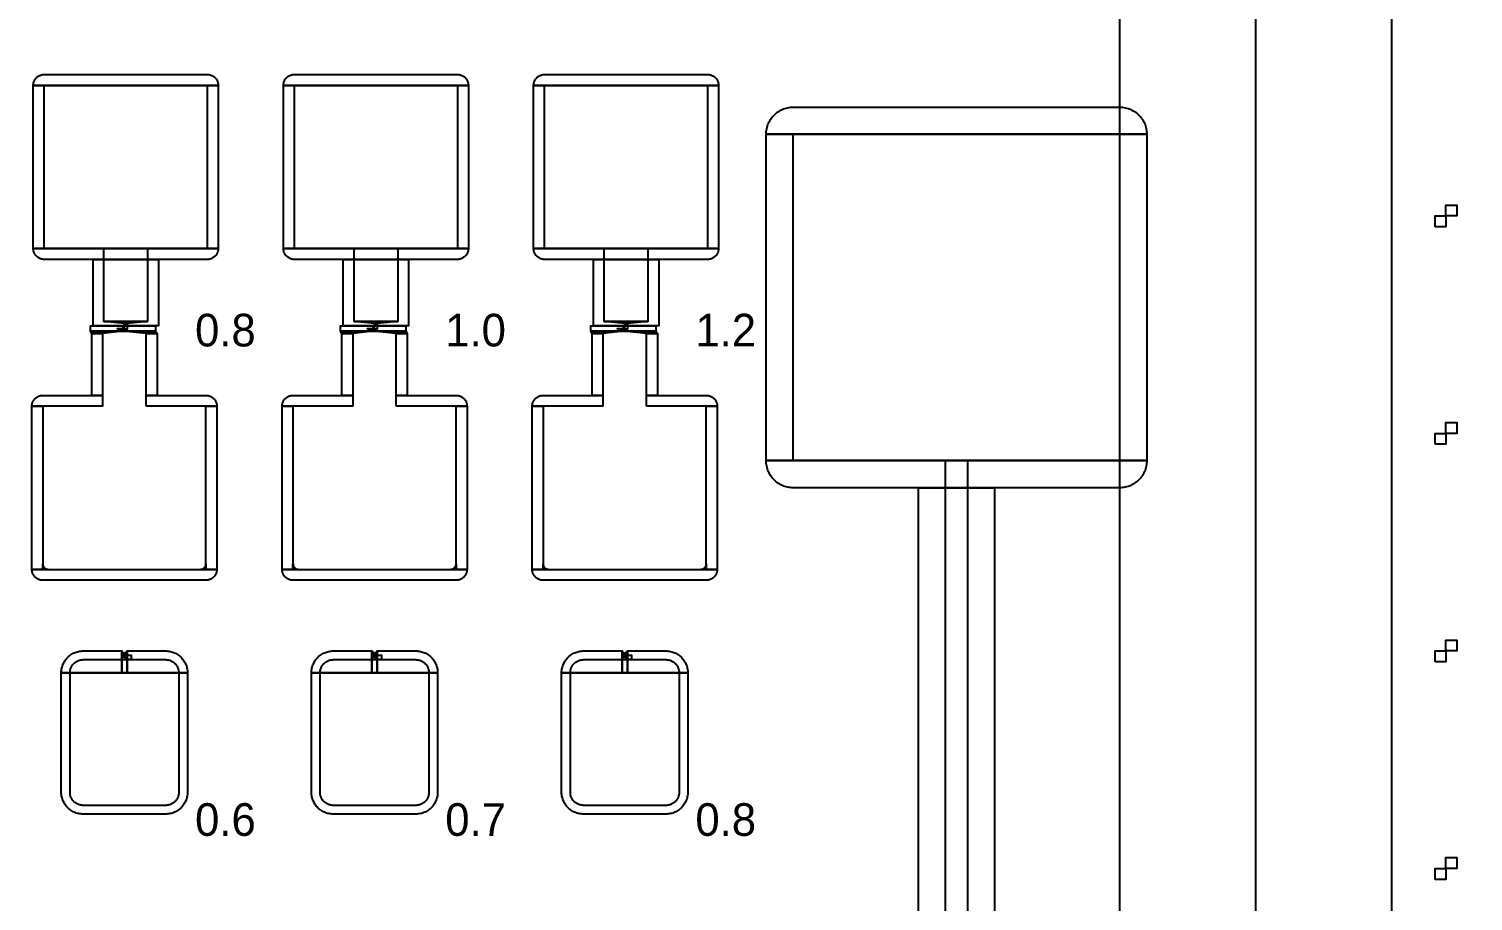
# Model space of a CAD drawing. Extents: x -50000 to 50000, y -50000 to 50000.
# Drawn here: x 18994 to 21650, y -32460 to -30856 of the extents above; entities that cross this region are included whole.
import ezdxf

# ---------------------------------------------------------------- set-up
doc = ezdxf.new("R2010")
doc.units = 0
for name, color, linetype in [('BASEMETAL', 3, 'CONTINUOUS'), ('FRAME', 14, 'CONTINUOUS'), ('MARKERS', 8, 'CONTINUOUS'), ('SECONDLAYER', 7, 'CONTINUOUS'), ('XOR', 5, 'CONTINUOUS'), ('XOR3', 15, 'CONTINUOUS')]:
    doc.layers.add(name, color=color, linetype=linetype)

# ---------------------------------------------------------------- blocks, each defined once
blk = doc.blocks.new('DICINGBORDER')
at = {"layer": 'XOR'}
for points in [[(0, 4800), (0, 4820), (20, 4820), (20, 4800)], [(7180, 4780), (7180, 4800), (7200, 4800), (7200, 4780)], [(0, 4400), (0, 4420), (20, 4420), (20, 4400)], [(7180, 4380), (7180, 4400), (7200, 4400), (7200, 4380)], [(0, 4000), (0, 4020), (20, 4020), (20, 4000)], [(7180, 3980), (7180, 4000), (7200, 4000), (7200, 3980)], [(0, 3600), (0, 3620), (20, 3620), (20, 3600)], [(7180, 3580), (7180, 3600), (7200, 3600), (7200, 3580)]]:
    blk.add_lwpolyline(points, close=True, dxfattribs=at)
blk = doc.blocks.new('CHIP_JARRAY')
at = {"layer": 'BASEMETAL'}
for points in [[(4502.5, 4940), (4502.527, 4941.047), (4502.61, 4942.091), (4502.746, 4943.129), (4502.937, 4944.158), (4503.181, 4945.176), (4503.479, 4946.18), (4503.828, 4947.167), (4504.229, 4948.135), (4504.68, 4949.08), (4505.179, 4950), (4505.727, 4950.893), (4506.32, 4951.756), (4506.957, 4952.586), (4507.637, 4953.383), (4508.358, 4954.142), (4509.117, 4954.863), (4509.914, 4955.543), (4510.744, 4956.18), (4511.607, 4956.773), (4512.5, 4957.321), (4513.42, 4957.82), (4514.365, 4958.271), (4515.333, 4958.672), (4516.32, 4959.021), (4517.324, 4959.319), (4518.342, 4959.563), (4519.371, 4959.754), (4520.409, 4959.89), (4521.453, 4959.973), (4522.5, 4960), (4822.5, 4960), (4823.547, 4959.973), (4824.591, 4959.89), (4825.629, 4959.754), (4826.658, 4959.563), (4827.676, 4959.319), (4828.68, 4959.021), (4829.667, 4958.672), (4830.635, 4958.271), (4831.58, 4957.82), (4832.5, 4957.321), (4833.393, 4956.773), (4834.256, 4956.18), (4835.086, 4955.543), (4835.883, 4954.863), (4836.642, 4954.142), (4837.363, 4953.383), (4838.043, 4952.586), (4838.68, 4951.756), (4839.273, 4950.893), (4839.821, 4950), (4840.32, 4949.08), (4840.771, 4948.135), (4841.172, 4947.167), (4841.521, 4946.18), (4841.819, 4945.176), (4842.063, 4944.158), (4842.254, 4943.129), (4842.39, 4942.091), (4842.473, 4941.047), (4842.5, 4940)], [(4502.5, 4640), (4502.5, 4940), (4842.5, 4940), (4842.5, 4640)], [(4962.5, 4940), (4962.527, 4941.047), (4962.61, 4942.091), (4962.746, 4943.129), (4962.937, 4944.158), (4963.181, 4945.176), (4963.479, 4946.18), (4963.828, 4947.167), (4964.229, 4948.135), (4964.68, 4949.08), (4965.179, 4950), (4965.727, 4950.893), (4966.32, 4951.756), (4966.957, 4952.586), (4967.637, 4953.383), (4968.358, 4954.142), (4969.117, 4954.863), (4969.914, 4955.543), (4970.744, 4956.18), (4971.607, 4956.773), (4972.5, 4957.321), (4973.42, 4957.82), (4974.365, 4958.271), (4975.333, 4958.672), (4976.32, 4959.021), (4977.324, 4959.319), (4978.342, 4959.563), (4979.371, 4959.754), (4980.409, 4959.89), (4981.453, 4959.973), (4982.5, 4960), (5282.5, 4960), (5283.547, 4959.973), (5284.591, 4959.89), (5285.629, 4959.754), (5286.658, 4959.563), (5287.676, 4959.319), (5288.68, 4959.021), (5289.667, 4958.672), (5290.635, 4958.271), (5291.58, 4957.82), (5292.5, 4957.321), (5293.393, 4956.773), (5294.256, 4956.18), (5295.086, 4955.543), (5295.883, 4954.863), (5296.642, 4954.142), (5297.363, 4953.383), (5298.043, 4952.586), (5298.68, 4951.756), (5299.273, 4950.893), (5299.821, 4950), (5300.32, 4949.08), (5300.771, 4948.135), (5301.172, 4947.167), (5301.521, 4946.18), (5301.819, 4945.176), (5302.063, 4944.158), (5302.254, 4943.129), (5302.39, 4942.091), (5302.473, 4941.047), (5302.5, 4940)], [(4962.5, 4640), (4962.5, 4940), (5302.5, 4940), (5302.5, 4640)], [(5422.5, 4940), (5422.527, 4941.047), (5422.61, 4942.091), (5422.746, 4943.129), (5422.937, 4944.158), (5423.181, 4945.176), (5423.479, 4946.18), (5423.828, 4947.167), (5424.229, 4948.135), (5424.68, 4949.08), (5425.179, 4950), (5425.727, 4950.893), (5426.32, 4951.756), (5426.957, 4952.586), (5427.637, 4953.383), (5428.358, 4954.142), (5429.117, 4954.863), (5429.914, 4955.543), (5430.744, 4956.18), (5431.607, 4956.773), (5432.5, 4957.321), (5433.42, 4957.82), (5434.365, 4958.271), (5435.333, 4958.672), (5436.32, 4959.021), (5437.324, 4959.319), (5438.342, 4959.563), (5439.371, 4959.754), (5440.409, 4959.89), (5441.453, 4959.973), (5442.5, 4960), (5742.5, 4960), (5743.547, 4959.973), (5744.591, 4959.89), (5745.629, 4959.754), (5746.658, 4959.563), (5747.676, 4959.319), (5748.68, 4959.021), (5749.667, 4958.672), (5750.635, 4958.271), (5751.58, 4957.82), (5752.5, 4957.321), (5753.393, 4956.773), (5754.256, 4956.18), (5755.086, 4955.543), (5755.883, 4954.863), (5756.642, 4954.142), (5757.363, 4953.383), (5758.043, 4952.586), (5758.68, 4951.756), (5759.273, 4950.893), (5759.821, 4950), (5760.32, 4949.08), (5760.771, 4948.135), (5761.172, 4947.167), (5761.521, 4946.18), (5761.819, 4945.176), (5762.063, 4944.158), (5762.254, 4943.129), (5762.39, 4942.091), (5762.473, 4941.047), (5762.5, 4940)], [(5422.5, 4640), (5422.5, 4940), (5762.5, 4940), (5762.5, 4640)], [(5850, 4850), (5850.069, 4852.617), (5850.274, 4855.226), (5850.616, 4857.822), (5851.093, 4860.396), (5851.704, 4862.941), (5852.447, 4865.451), (5853.321, 4867.918), (5854.323, 4870.337), (5855.45, 4872.7), (5856.699, 4875), (5858.066, 4877.232), (5859.549, 4879.389), (5861.143, 4881.466), (5862.843, 4883.457), (5864.645, 4885.355), (5866.543, 4887.157), (5868.534, 4888.857), (5870.611, 4890.451), (5872.768, 4891.934), (5875, 4893.301), (5877.3, 4894.55), (5879.663, 4895.677), (5882.082, 4896.679), (5884.549, 4897.553), (5887.059, 4898.296), (5889.604, 4898.907), (5892.178, 4899.384), (5894.774, 4899.726), (5897.383, 4899.931), (5900, 4900), (6500, 4900), (6502.617, 4899.931), (6505.226, 4899.726), (6507.822, 4899.384), (6510.396, 4898.907), (6512.941, 4898.296), (6515.451, 4897.553), (6517.918, 4896.679), (6520.337, 4895.677), (6522.7, 4894.55), (6525, 4893.301), (6527.232, 4891.934), (6529.389, 4890.451), (6531.466, 4888.857), (6533.457, 4887.157), (6535.355, 4885.355), (6537.157, 4883.457), (6538.857, 4881.466), (6540.451, 4879.389), (6541.934, 4877.232), (6543.301, 4875), (6544.55, 4872.7), (6545.677, 4870.337), (6546.679, 4867.918), (6547.553, 4865.451), (6548.296, 4862.941), (6548.907, 4860.396), (6549.384, 4857.822), (6549.726, 4855.226), (6549.931, 4852.617), (6550, 4850)], [(5850, 4250), (5850, 4850), (6550, 4850), (6550, 4250)], [(4522.5, 4620), (4521.453, 4620.027), (4520.409, 4620.11), (4519.371, 4620.246), (4518.342, 4620.437), (4517.324, 4620.681), (4516.32, 4620.979), (4515.333, 4621.328), (4514.365, 4621.729), (4513.42, 4622.18), (4512.5, 4622.679), (4511.607, 4623.227), (4510.744, 4623.82), (4509.914, 4624.457), (4509.117, 4625.137), (4508.358, 4625.858), (4507.637, 4626.617), (4506.957, 4627.414), (4506.32, 4628.244), (4505.727, 4629.107), (4505.179, 4630), (4504.68, 4630.92), (4504.229, 4631.865), (4503.828, 4632.833), (4503.479, 4633.82), (4503.181, 4634.824), (4502.937, 4635.842), (4502.746, 4636.871), (4502.61, 4637.909), (4502.527, 4638.953), (4502.5, 4640), (4842.5, 4640), (4842.473, 4638.953), (4842.39, 4637.909), (4842.254, 4636.871), (4842.063, 4635.842), (4841.819, 4634.824), (4841.521, 4633.82), (4841.172, 4632.833), (4840.771, 4631.865), (4840.32, 4630.92), (4839.821, 4630), (4839.273, 4629.107), (4838.68, 4628.244), (4838.043, 4627.414), (4837.363, 4626.617), (4836.642, 4625.858), (4835.883, 4625.137), (4835.086, 4624.457), (4834.256, 4623.82), (4833.393, 4623.227), (4832.5, 4622.679), (4831.58, 4622.18), (4830.635, 4621.729), (4829.667, 4621.328), (4828.68, 4620.979), (4827.676, 4620.681), (4826.658, 4620.437), (4825.629, 4620.246), (4824.591, 4620.11), (4823.547, 4620.027), (4822.5, 4620)], [(4982.5, 4620), (4981.453, 4620.027), (4980.409, 4620.11), (4979.371, 4620.246), (4978.342, 4620.437), (4977.324, 4620.681), (4976.32, 4620.979), (4975.333, 4621.328), (4974.365, 4621.729), (4973.42, 4622.18), (4972.5, 4622.679), (4971.607, 4623.227), (4970.744, 4623.82), (4969.914, 4624.457), (4969.117, 4625.137), (4968.358, 4625.858), (4967.637, 4626.617), (4966.957, 4627.414), (4966.32, 4628.244), (4965.727, 4629.107), (4965.179, 4630), (4964.68, 4630.92), (4964.229, 4631.865), (4963.828, 4632.833), (4963.479, 4633.82), (4963.181, 4634.824), (4962.937, 4635.842), (4962.746, 4636.871), (4962.61, 4637.909), (4962.527, 4638.953), (4962.5, 4640), (5302.5, 4640), (5302.473, 4638.953), (5302.39, 4637.909), (5302.254, 4636.871), (5302.063, 4635.842), (5301.819, 4634.824), (5301.521, 4633.82), (5301.172, 4632.833), (5300.771, 4631.865), (5300.32, 4630.92), (5299.821, 4630), (5299.273, 4629.107), (5298.68, 4628.244), (5298.043, 4627.414), (5297.363, 4626.617), (5296.642, 4625.858), (5295.883, 4625.137), (5295.086, 4624.457), (5294.256, 4623.82), (5293.393, 4623.227), (5292.5, 4622.679), (5291.58, 4622.18), (5290.635, 4621.729), (5289.667, 4621.328), (5288.68, 4620.979), (5287.676, 4620.681), (5286.658, 4620.437), (5285.629, 4620.246), (5284.591, 4620.11), (5283.547, 4620.027), (5282.5, 4620)], [(5442.5, 4620), (5441.453, 4620.027), (5440.409, 4620.11), (5439.371, 4620.246), (5438.342, 4620.437), (5437.324, 4620.681), (5436.32, 4620.979), (5435.333, 4621.328), (5434.365, 4621.729), (5433.42, 4622.18), (5432.5, 4622.679), (5431.607, 4623.227), (5430.744, 4623.82), (5429.914, 4624.457), (5429.117, 4625.137), (5428.358, 4625.858), (5427.637, 4626.617), (5426.957, 4627.414), (5426.32, 4628.244), (5425.727, 4629.107), (5425.179, 4630), (5424.68, 4630.92), (5424.229, 4631.865), (5423.828, 4632.833), (5423.479, 4633.82), (5423.181, 4634.824), (5422.937, 4635.842), (5422.746, 4636.871), (5422.61, 4637.909), (5422.527, 4638.953), (5422.5, 4640), (5762.5, 4640), (5762.473, 4638.953), (5762.39, 4637.909), (5762.254, 4636.871), (5762.063, 4635.842), (5761.819, 4634.824), (5761.521, 4633.82), (5761.172, 4632.833), (5760.771, 4631.865), (5760.32, 4630.92), (5759.821, 4630), (5759.273, 4629.107), (5758.68, 4628.244), (5758.043, 4627.414), (5757.363, 4626.617), (5756.642, 4625.858), (5755.883, 4625.137), (5755.086, 4624.457), (5754.256, 4623.82), (5753.393, 4623.227), (5752.5, 4622.679), (5751.58, 4622.18), (5750.635, 4621.729), (5749.667, 4621.328), (5748.68, 4620.979), (5747.676, 4620.681), (5746.658, 4620.437), (5745.629, 4620.246), (5744.591, 4620.11), (5743.547, 4620.027), (5742.5, 4620)], [(4612.5, 4498), (4612.5, 4620), (4732.5, 4620), (4732.5, 4498)], [(5072.5, 4498), (5072.5, 4620), (5192.5, 4620), (5192.5, 4498)], [(5532.5, 4498), (5532.5, 4620), (5652.5, 4620), (5652.5, 4498)], [(4607.5, 4488), (4607.5, 4498), (4667.1, 4498), (4667.1, 4488)], [(4610, 4484), (4607.5, 4488), (4667.1, 4488), (4630, 4484)], [(4667.9, 4488), (4667.9, 4498), (4727.5, 4498), (4727.5, 4488)], [(4710, 4484), (4667.9, 4488), (4727.5, 4488), (4730, 4484)], [(5067.5, 4488), (5067.5, 4498), (5127, 4498), (5127, 4488)], [(5070, 4484), (5067.5, 4488), (5127, 4488), (5090, 4484)], [(5128, 4488), (5128, 4498), (5187.5, 4498), (5187.5, 4488)], [(5170, 4484), (5128, 4488), (5187.5, 4488), (5190, 4484)], [(5527.5, 4488), (5527.5, 4498), (5586.9, 4498), (5586.9, 4488)], [(5530, 4484), (5527.5, 4488), (5586.9, 4488), (5550, 4484)], [(5588.1, 4488), (5588.1, 4498), (5647.5, 4498), (5647.5, 4488)], [(5630, 4484), (5588.1, 4488), (5647.5, 4488), (5650, 4484)], [(4610, 4370), (4610, 4484), (4630, 4484), (4630, 4370)], [(4710, 4370), (4710, 4484), (4730, 4484), (4730, 4370)], [(5070, 4370), (5070, 4484), (5090, 4484), (5090, 4370)], [(5170, 4370), (5170, 4484), (5190, 4484), (5190, 4370)], [(5530, 4370), (5530, 4484), (5550, 4484), (5550, 4370)], [(5630, 4370), (5630, 4484), (5650, 4484), (5650, 4370)], [(4500, 4350), (4500.027, 4351.047), (4500.11, 4352.091), (4500.246, 4353.129), (4500.437, 4354.158), (4500.681, 4355.176), (4500.979, 4356.18), (4501.328, 4357.167), (4501.729, 4358.135), (4502.18, 4359.08), (4502.679, 4360), (4503.227, 4360.893), (4503.82, 4361.756), (4504.457, 4362.586), (4505.137, 4363.383), (4505.858, 4364.142), (4506.617, 4364.863), (4507.414, 4365.543), (4508.244, 4366.18), (4509.107, 4366.773), (4510, 4367.321), (4510.92, 4367.82), (4511.865, 4368.271), (4512.833, 4368.672), (4513.82, 4369.021), (4514.824, 4369.319), (4515.842, 4369.563), (4516.871, 4369.754), (4517.909, 4369.89), (4518.953, 4369.973), (4520, 4370), (4630, 4370), (4630, 4350)], [(4710, 4350), (4710, 4370), (4820, 4370), (4821.047, 4369.973), (4822.091, 4369.89), (4823.129, 4369.754), (4824.158, 4369.563), (4825.176, 4369.319), (4826.18, 4369.021), (4827.167, 4368.672), (4828.135, 4368.271), (4829.08, 4367.82), (4830, 4367.321), (4830.893, 4366.773), (4831.756, 4366.18), (4832.586, 4365.543), (4833.383, 4364.863), (4834.142, 4364.142), (4834.863, 4363.383), (4835.543, 4362.586), (4836.18, 4361.756), (4836.773, 4360.893), (4837.321, 4360), (4837.82, 4359.08), (4838.271, 4358.135), (4838.672, 4357.167), (4839.021, 4356.18), (4839.319, 4355.176), (4839.563, 4354.158), (4839.754, 4353.129), (4839.89, 4352.091), (4839.973, 4351.047), (4840, 4350)], [(4960, 4350), (4960.027, 4351.047), (4960.11, 4352.091), (4960.246, 4353.129), (4960.437, 4354.158), (4960.681, 4355.176), (4960.979, 4356.18), (4961.328, 4357.167), (4961.729, 4358.135), (4962.18, 4359.08), (4962.679, 4360), (4963.227, 4360.893), (4963.82, 4361.756), (4964.457, 4362.586), (4965.137, 4363.383), (4965.858, 4364.142), (4966.617, 4364.863), (4967.414, 4365.543), (4968.244, 4366.18), (4969.107, 4366.773), (4970, 4367.321), (4970.92, 4367.82), (4971.865, 4368.271), (4972.833, 4368.672), (4973.82, 4369.021), (4974.824, 4369.319), (4975.842, 4369.563), (4976.871, 4369.754), (4977.909, 4369.89), (4978.953, 4369.973), (4980, 4370), (5090, 4370), (5090, 4350)], [(5170, 4350), (5170, 4370), (5280, 4370), (5281.047, 4369.973), (5282.091, 4369.89), (5283.129, 4369.754), (5284.158, 4369.563), (5285.176, 4369.319), (5286.18, 4369.021), (5287.167, 4368.672), (5288.135, 4368.271), (5289.08, 4367.82), (5290, 4367.321), (5290.893, 4366.773), (5291.756, 4366.18), (5292.586, 4365.543), (5293.383, 4364.863), (5294.142, 4364.142), (5294.863, 4363.383), (5295.543, 4362.586), (5296.18, 4361.756), (5296.773, 4360.893), (5297.321, 4360), (5297.82, 4359.08), (5298.271, 4358.135), (5298.672, 4357.167), (5299.021, 4356.18), (5299.319, 4355.176), (5299.563, 4354.158), (5299.754, 4353.129), (5299.89, 4352.091), (5299.973, 4351.047), (5300, 4350)], [(5420, 4350), (5420.027, 4351.047), (5420.11, 4352.091), (5420.246, 4353.129), (5420.437, 4354.158), (5420.681, 4355.176), (5420.979, 4356.18), (5421.328, 4357.167), (5421.729, 4358.135), (5422.18, 4359.08), (5422.679, 4360), (5423.227, 4360.893), (5423.82, 4361.756), (5424.457, 4362.586), (5425.137, 4363.383), (5425.858, 4364.142), (5426.617, 4364.863), (5427.414, 4365.543), (5428.244, 4366.18), (5429.107, 4366.773), (5430, 4367.321), (5430.92, 4367.82), (5431.865, 4368.271), (5432.833, 4368.672), (5433.82, 4369.021), (5434.824, 4369.319), (5435.842, 4369.563), (5436.871, 4369.754), (5437.909, 4369.89), (5438.953, 4369.973), (5440, 4370), (5550, 4370), (5550, 4350)], [(5630, 4350), (5630, 4370), (5740, 4370), (5741.047, 4369.973), (5742.091, 4369.89), (5743.129, 4369.754), (5744.158, 4369.563), (5745.176, 4369.319), (5746.18, 4369.021), (5747.167, 4368.672), (5748.135, 4368.271), (5749.08, 4367.82), (5750, 4367.321), (5750.893, 4366.773), (5751.756, 4366.18), (5752.586, 4365.543), (5753.383, 4364.863), (5754.142, 4364.142), (5754.863, 4363.383), (5755.543, 4362.586), (5756.18, 4361.756), (5756.773, 4360.893), (5757.321, 4360), (5757.82, 4359.08), (5758.271, 4358.135), (5758.672, 4357.167), (5759.021, 4356.18), (5759.319, 4355.176), (5759.563, 4354.158), (5759.754, 4353.129), (5759.89, 4352.091), (5759.973, 4351.047), (5760, 4350)], [(4500, 4050), (4500, 4350), (4520, 4350), (4520, 4050)], [(4820, 4050), (4820, 4350), (4840, 4350), (4840, 4050)], [(4960, 4050), (4960, 4350), (4980, 4350), (4980, 4050)], [(5280, 4050), (5280, 4350), (5300, 4350), (5300, 4050)], [(5420, 4050), (5420, 4350), (5440, 4350), (5440, 4050)], [(5740, 4050), (5740, 4350), (5760, 4350), (5760, 4050)], [(5900, 4200), (5897.383, 4200.069), (5894.774, 4200.274), (5892.178, 4200.616), (5889.604, 4201.093), (5887.059, 4201.704), (5884.549, 4202.447), (5882.082, 4203.321), (5879.663, 4204.323), (5877.3, 4205.45), (5875, 4206.699), (5872.768, 4208.066), (5870.611, 4209.549), (5868.534, 4211.143), (5866.543, 4212.843), (5864.645, 4214.645), (5862.843, 4216.543), (5861.143, 4218.534), (5859.549, 4220.611), (5858.066, 4222.768), (5856.699, 4225), (5855.45, 4227.3), (5854.323, 4229.663), (5853.321, 4232.082), (5852.447, 4234.549), (5851.704, 4237.059), (5851.093, 4239.604), (5850.616, 4242.178), (5850.274, 4244.774), (5850.069, 4247.383), (5850, 4250), (6550, 4250), (6549.931, 4247.383), (6549.726, 4244.774), (6549.384, 4242.178), (6548.907, 4239.604), (6548.296, 4237.059), (6547.553, 4234.549), (6546.679, 4232.082), (6545.677, 4229.663), (6544.55, 4227.3), (6543.301, 4225), (6541.934, 4222.768), (6540.451, 4220.611), (6538.857, 4218.534), (6537.157, 4216.543), (6535.355, 4214.645), (6533.457, 4212.843), (6531.466, 4211.143), (6529.389, 4209.549), (6527.232, 4208.066), (6525, 4206.699), (6522.7, 4205.45), (6520.337, 4204.323), (6517.918, 4203.321), (6515.451, 4202.447), (6512.941, 4201.704), (6510.396, 4201.093), (6507.822, 4200.616), (6505.226, 4200.274), (6502.617, 4200.069), (6500, 4200)], [(6130, 2800), (6130, 4200), (6270, 4200), (6270, 2800)], [(4520, 4030), (4518.953, 4030.027), (4517.909, 4030.11), (4516.871, 4030.246), (4515.842, 4030.437), (4514.824, 4030.681), (4513.82, 4030.979), (4512.833, 4031.328), (4511.865, 4031.729), (4510.92, 4032.18), (4510, 4032.679), (4509.107, 4033.227), (4508.244, 4033.82), (4507.414, 4034.457), (4506.617, 4035.137), (4505.858, 4035.858), (4505.137, 4036.617), (4504.457, 4037.414), (4503.82, 4038.244), (4503.227, 4039.107), (4502.679, 4040), (4502.18, 4040.92), (4501.729, 4041.865), (4501.328, 4042.833), (4500.979, 4043.82), (4500.681, 4044.824), (4500.437, 4045.842), (4500.246, 4046.871), (4500.11, 4047.909), (4500.027, 4048.953), (4500, 4050), (4840, 4050), (4839.973, 4048.953), (4839.89, 4047.909), (4839.754, 4046.871), (4839.563, 4045.842), (4839.319, 4044.824), (4839.021, 4043.82), (4838.672, 4042.833), (4838.271, 4041.865), (4837.82, 4040.92), (4837.321, 4040), (4836.773, 4039.107), (4836.18, 4038.244), (4835.543, 4037.414), (4834.863, 4036.617), (4834.142, 4035.858), (4833.383, 4035.137), (4832.586, 4034.457), (4831.756, 4033.82), (4830.893, 4033.227), (4830, 4032.679), (4829.08, 4032.18), (4828.135, 4031.729), (4827.167, 4031.328), (4826.18, 4030.979), (4825.176, 4030.681), (4824.158, 4030.437), (4823.129, 4030.246), (4822.091, 4030.11), (4821.047, 4030.027), (4820, 4030)], [(4520, 4050), (4520, 4060), (4520.055, 4058.955), (4520.219, 4057.921), (4520.489, 4056.91), (4520.865, 4055.933), (4521.34, 4055), (4521.91, 4054.122), (4522.569, 4053.309), (4523.309, 4052.569), (4524.122, 4051.91), (4525, 4051.34), (4525.933, 4050.865), (4526.91, 4050.489), (4527.921, 4050.219), (4528.955, 4050.055), (4530, 4050)], [(4810, 4050), (4811.045, 4050.055), (4812.079, 4050.219), (4813.09, 4050.489), (4814.067, 4050.865), (4815, 4051.34), (4815.878, 4051.91), (4816.691, 4052.569), (4817.431, 4053.309), (4818.09, 4054.122), (4818.66, 4055), (4819.135, 4055.933), (4819.511, 4056.91), (4819.781, 4057.921), (4819.945, 4058.955), (4820, 4060), (4820, 4050)], [(4980, 4030), (4978.953, 4030.027), (4977.909, 4030.11), (4976.871, 4030.246), (4975.842, 4030.437), (4974.824, 4030.681), (4973.82, 4030.979), (4972.833, 4031.328), (4971.865, 4031.729), (4970.92, 4032.18), (4970, 4032.679), (4969.107, 4033.227), (4968.244, 4033.82), (4967.414, 4034.457), (4966.617, 4035.137), (4965.858, 4035.858), (4965.137, 4036.617), (4964.457, 4037.414), (4963.82, 4038.244), (4963.227, 4039.107), (4962.679, 4040), (4962.18, 4040.92), (4961.729, 4041.865), (4961.328, 4042.833), (4960.979, 4043.82), (4960.681, 4044.824), (4960.437, 4045.842), (4960.246, 4046.871), (4960.11, 4047.909), (4960.027, 4048.953), (4960, 4050), (5300, 4050), (5299.973, 4048.953), (5299.89, 4047.909), (5299.754, 4046.871), (5299.563, 4045.842), (5299.319, 4044.824), (5299.021, 4043.82), (5298.672, 4042.833), (5298.271, 4041.865), (5297.82, 4040.92), (5297.321, 4040), (5296.773, 4039.107), (5296.18, 4038.244), (5295.543, 4037.414), (5294.863, 4036.617), (5294.142, 4035.858), (5293.383, 4035.137), (5292.586, 4034.457), (5291.756, 4033.82), (5290.893, 4033.227), (5290, 4032.679), (5289.08, 4032.18), (5288.135, 4031.729), (5287.167, 4031.328), (5286.18, 4030.979), (5285.176, 4030.681), (5284.158, 4030.437), (5283.129, 4030.246), (5282.091, 4030.11), (5281.047, 4030.027), (5280, 4030)], [(4980, 4050), (4980, 4060), (4980.055, 4058.955), (4980.219, 4057.921), (4980.489, 4056.91), (4980.865, 4055.933), (4981.34, 4055), (4981.91, 4054.122), (4982.569, 4053.309), (4983.309, 4052.569), (4984.122, 4051.91), (4985, 4051.34), (4985.933, 4050.865), (4986.91, 4050.489), (4987.921, 4050.219), (4988.955, 4050.055), (4990, 4050)], [(5270, 4050), (5271.045, 4050.055), (5272.079, 4050.219), (5273.09, 4050.489), (5274.067, 4050.865), (5275, 4051.34), (5275.878, 4051.91), (5276.691, 4052.569), (5277.431, 4053.309), (5278.09, 4054.122), (5278.66, 4055), (5279.135, 4055.933), (5279.511, 4056.91), (5279.781, 4057.921), (5279.945, 4058.955), (5280, 4060), (5280, 4050)], [(5440, 4030), (5438.953, 4030.027), (5437.909, 4030.11), (5436.871, 4030.246), (5435.842, 4030.437), (5434.824, 4030.681), (5433.82, 4030.979), (5432.833, 4031.328), (5431.865, 4031.729), (5430.92, 4032.18), (5430, 4032.679), (5429.107, 4033.227), (5428.244, 4033.82), (5427.414, 4034.457), (5426.617, 4035.137), (5425.858, 4035.858), (5425.137, 4036.617), (5424.457, 4037.414), (5423.82, 4038.244), (5423.227, 4039.107), (5422.679, 4040), (5422.18, 4040.92), (5421.729, 4041.865), (5421.328, 4042.833), (5420.979, 4043.82), (5420.681, 4044.824), (5420.437, 4045.842), (5420.246, 4046.871), (5420.11, 4047.909), (5420.027, 4048.953), (5420, 4050), (5760, 4050), (5759.973, 4048.953), (5759.89, 4047.909), (5759.754, 4046.871), (5759.563, 4045.842), (5759.319, 4044.824), (5759.021, 4043.82), (5758.672, 4042.833), (5758.271, 4041.865), (5757.82, 4040.92), (5757.321, 4040), (5756.773, 4039.107), (5756.18, 4038.244), (5755.543, 4037.414), (5754.863, 4036.617), (5754.142, 4035.858), (5753.383, 4035.137), (5752.586, 4034.457), (5751.756, 4033.82), (5750.893, 4033.227), (5750, 4032.679), (5749.08, 4032.18), (5748.135, 4031.729), (5747.167, 4031.328), (5746.18, 4030.979), (5745.176, 4030.681), (5744.158, 4030.437), (5743.129, 4030.246), (5742.091, 4030.11), (5741.047, 4030.027), (5740, 4030)], [(5440, 4050), (5440, 4060), (5440.055, 4058.955), (5440.219, 4057.921), (5440.489, 4056.91), (5440.865, 4055.933), (5441.34, 4055), (5441.91, 4054.122), (5442.569, 4053.309), (5443.309, 4052.569), (5444.122, 4051.91), (5445, 4051.34), (5445.933, 4050.865), (5446.91, 4050.489), (5447.921, 4050.219), (5448.955, 4050.055), (5450, 4050)], [(5730, 4050), (5731.045, 4050.055), (5732.079, 4050.219), (5733.09, 4050.489), (5734.067, 4050.865), (5735, 4051.34), (5735.878, 4051.91), (5736.691, 4052.569), (5737.431, 4053.309), (5738.09, 4054.122), (5738.66, 4055), (5739.135, 4055.933), (5739.511, 4056.91), (5739.781, 4057.921), (5739.945, 4058.955), (5740, 4060), (5740, 4050)], [(4554, 3860), (4554.055, 3862.093), (4554.219, 3864.181), (4554.492, 3866.257), (4554.874, 3868.316), (4555.363, 3870.353), (4555.958, 3872.361), (4556.657, 3874.335), (4557.458, 3876.269), (4558.36, 3878.16), (4559.359, 3880), (4560.453, 3881.786), (4561.639, 3883.511), (4562.914, 3885.173), (4564.274, 3886.765), (4565.716, 3888.284), (4567.235, 3889.726), (4568.827, 3891.086), (4570.489, 3892.361), (4572.214, 3893.547), (4574, 3894.641), (4575.84, 3895.64), (4577.731, 3896.542), (4579.665, 3897.343), (4581.639, 3898.042), (4583.647, 3898.637), (4585.684, 3899.126), (4587.743, 3899.508), (4589.819, 3899.781), (4591.907, 3899.945), (4594, 3900), (4665, 3900), (4665, 3860)], [(4665, 3895.5), (4665, 3899.5), (4669.7, 3895.5)], [(4665, 3888.5), (4665, 3895.5), (4669.7, 3895.5), (4669.7, 3888.5)], [(4665, 3860), (4665, 3888.5), (4675, 3888.5), (4675, 3860)], [(4670.3, 3895.5), (4675, 3899.5), (4675, 3895.5)], [(4670.3, 3888.5), (4670.3, 3895.5), (4675, 3895.5), (4675, 3888.5)], [(4675, 3860), (4675, 3900), (4746, 3900), (4748.093, 3899.945), (4750.181, 3899.781), (4752.257, 3899.508), (4754.316, 3899.126), (4756.353, 3898.637), (4758.361, 3898.042), (4760.335, 3897.343), (4762.269, 3896.542), (4764.16, 3895.64), (4766, 3894.641), (4767.786, 3893.547), (4769.511, 3892.361), (4771.173, 3891.086), (4772.765, 3889.726), (4774.284, 3888.284), (4775.726, 3886.765), (4777.086, 3885.173), (4778.361, 3883.511), (4779.547, 3881.786), (4780.641, 3880), (4781.64, 3878.16), (4782.542, 3876.269), (4783.343, 3874.335), (4784.042, 3872.361), (4784.637, 3870.353), (4785.126, 3868.316), (4785.508, 3866.257), (4785.781, 3864.181), (4785.945, 3862.093), (4786, 3860)], [(5014, 3860), (5014.055, 3862.093), (5014.219, 3864.181), (5014.492, 3866.257), (5014.874, 3868.316), (5015.363, 3870.353), (5015.958, 3872.361), (5016.657, 3874.335), (5017.458, 3876.269), (5018.36, 3878.16), (5019.359, 3880), (5020.453, 3881.786), (5021.639, 3883.511), (5022.914, 3885.173), (5024.274, 3886.765), (5025.716, 3888.284), (5027.235, 3889.726), (5028.827, 3891.086), (5030.489, 3892.361), (5032.214, 3893.547), (5034, 3894.641), (5035.84, 3895.64), (5037.731, 3896.542), (5039.665, 3897.343), (5041.639, 3898.042), (5043.647, 3898.637), (5045.684, 3899.126), (5047.743, 3899.508), (5049.819, 3899.781), (5051.907, 3899.945), (5054, 3900), (5125, 3900), (5125, 3860)], [(5125, 3895.5), (5125, 3899.5), (5129.65, 3895.5)], [(5125, 3888.5), (5125, 3895.5), (5129.65, 3895.5), (5129.65, 3888.5)], [(5125, 3860), (5125, 3888.5), (5135, 3888.5), (5135, 3860)], [(5130.35, 3895.5), (5135, 3899.5), (5135, 3895.5)], [(5130.35, 3888.5), (5130.35, 3895.5), (5135, 3895.5), (5135, 3888.5)], [(5135, 3860), (5135, 3900), (5206, 3900), (5208.093, 3899.945), (5210.181, 3899.781), (5212.257, 3899.508), (5214.316, 3899.126), (5216.353, 3898.637), (5218.361, 3898.042), (5220.335, 3897.343), (5222.269, 3896.542), (5224.16, 3895.64), (5226, 3894.641), (5227.786, 3893.547), (5229.511, 3892.361), (5231.173, 3891.086), (5232.765, 3889.726), (5234.284, 3888.284), (5235.726, 3886.765), (5237.086, 3885.173), (5238.361, 3883.511), (5239.547, 3881.786), (5240.641, 3880), (5241.64, 3878.16), (5242.542, 3876.269), (5243.343, 3874.335), (5244.042, 3872.361), (5244.637, 3870.353), (5245.126, 3868.316), (5245.508, 3866.257), (5245.781, 3864.181), (5245.945, 3862.093), (5246, 3860)], [(5474, 3860), (5474.055, 3862.093), (5474.219, 3864.181), (5474.492, 3866.257), (5474.874, 3868.316), (5475.363, 3870.353), (5475.958, 3872.361), (5476.657, 3874.335), (5477.458, 3876.269), (5478.36, 3878.16), (5479.359, 3880), (5480.453, 3881.786), (5481.639, 3883.511), (5482.914, 3885.173), (5484.274, 3886.765), (5485.716, 3888.284), (5487.235, 3889.726), (5488.827, 3891.086), (5490.489, 3892.361), (5492.214, 3893.547), (5494, 3894.641), (5495.84, 3895.64), (5497.731, 3896.542), (5499.665, 3897.343), (5501.639, 3898.042), (5503.647, 3898.637), (5505.684, 3899.126), (5507.743, 3899.508), (5509.819, 3899.781), (5511.907, 3899.945), (5514, 3900), (5585, 3900), (5585, 3860)], [(5585, 3895.5), (5585, 3899.5), (5589.6, 3895.5)], [(5585, 3888.5), (5585, 3895.5), (5589.6, 3895.5), (5589.6, 3888.5)], [(5585, 3860), (5585, 3888.5), (5595, 3888.5), (5595, 3860)], [(5590.4, 3895.5), (5595, 3899.5), (5595, 3895.5)], [(5590.4, 3888.5), (5590.4, 3895.5), (5595, 3895.5), (5595, 3888.5)], [(5595, 3860), (5595, 3900), (5666, 3900), (5668.093, 3899.945), (5670.181, 3899.781), (5672.257, 3899.508), (5674.316, 3899.126), (5676.353, 3898.637), (5678.361, 3898.042), (5680.335, 3897.343), (5682.269, 3896.542), (5684.16, 3895.64), (5686, 3894.641), (5687.786, 3893.547), (5689.511, 3892.361), (5691.173, 3891.086), (5692.765, 3889.726), (5694.284, 3888.284), (5695.726, 3886.765), (5697.086, 3885.173), (5698.361, 3883.511), (5699.547, 3881.786), (5700.641, 3880), (5701.64, 3878.16), (5702.542, 3876.269), (5703.343, 3874.335), (5704.042, 3872.361), (5704.637, 3870.353), (5705.126, 3868.316), (5705.508, 3866.257), (5705.781, 3864.181), (5705.945, 3862.093), (5706, 3860)], [(4594, 3600), (4591.907, 3600.055), (4589.819, 3600.219), (4587.743, 3600.492), (4585.684, 3600.874), (4583.647, 3601.363), (4581.639, 3601.958), (4579.665, 3602.657), (4577.731, 3603.458), (4575.84, 3604.36), (4574, 3605.359), (4572.214, 3606.453), (4570.489, 3607.639), (4568.827, 3608.914), (4567.235, 3610.274), (4565.716, 3611.716), (4564.274, 3613.235), (4562.914, 3614.827), (4561.639, 3616.489), (4560.453, 3618.214), (4559.359, 3620), (4558.36, 3621.84), (4557.458, 3623.731), (4556.657, 3625.665), (4555.958, 3627.639), (4555.363, 3629.647), (4554.874, 3631.684), (4554.492, 3633.743), (4554.219, 3635.819), (4554.055, 3637.907), (4554, 3640), (4554, 3860), (4786, 3860), (4786, 3640), (4785.945, 3637.907), (4785.781, 3635.819), (4785.508, 3633.743), (4785.126, 3631.684), (4784.637, 3629.647), (4784.042, 3627.639), (4783.343, 3625.665), (4782.542, 3623.731), (4781.64, 3621.84), (4780.641, 3620), (4779.547, 3618.214), (4778.361, 3616.489), (4777.086, 3614.827), (4775.726, 3613.235), (4774.284, 3611.716), (4772.765, 3610.274), (4771.173, 3608.914), (4769.511, 3607.639), (4767.786, 3606.453), (4766, 3605.359), (4764.16, 3604.36), (4762.269, 3603.458), (4760.335, 3602.657), (4758.361, 3601.958), (4756.353, 3601.363), (4754.316, 3600.874), (4752.257, 3600.492), (4750.181, 3600.219), (4748.093, 3600.055), (4746, 3600)], [(5054, 3600), (5051.907, 3600.055), (5049.819, 3600.219), (5047.743, 3600.492), (5045.684, 3600.874), (5043.647, 3601.363), (5041.639, 3601.958), (5039.665, 3602.657), (5037.731, 3603.458), (5035.84, 3604.36), (5034, 3605.359), (5032.214, 3606.453), (5030.489, 3607.639), (5028.827, 3608.914), (5027.235, 3610.274), (5025.716, 3611.716), (5024.274, 3613.235), (5022.914, 3614.827), (5021.639, 3616.489), (5020.453, 3618.214), (5019.359, 3620), (5018.36, 3621.84), (5017.458, 3623.731), (5016.657, 3625.665), (5015.958, 3627.639), (5015.363, 3629.647), (5014.874, 3631.684), (5014.492, 3633.743), (5014.219, 3635.819), (5014.055, 3637.907), (5014, 3640), (5014, 3860), (5246, 3860), (5246, 3640), (5245.945, 3637.907), (5245.781, 3635.819), (5245.508, 3633.743), (5245.126, 3631.684), (5244.637, 3629.647), (5244.042, 3627.639), (5243.343, 3625.665), (5242.542, 3623.731), (5241.64, 3621.84), (5240.641, 3620), (5239.547, 3618.214), (5238.361, 3616.489), (5237.086, 3614.827), (5235.726, 3613.235), (5234.284, 3611.716), (5232.765, 3610.274), (5231.173, 3608.914), (5229.511, 3607.639), (5227.786, 3606.453), (5226, 3605.359), (5224.16, 3604.36), (5222.269, 3603.458), (5220.335, 3602.657), (5218.361, 3601.958), (5216.353, 3601.363), (5214.316, 3600.874), (5212.257, 3600.492), (5210.181, 3600.219), (5208.093, 3600.055), (5206, 3600)], [(5514, 3600), (5511.907, 3600.055), (5509.819, 3600.219), (5507.743, 3600.492), (5505.684, 3600.874), (5503.647, 3601.363), (5501.639, 3601.958), (5499.665, 3602.657), (5497.731, 3603.458), (5495.84, 3604.36), (5494, 3605.359), (5492.214, 3606.453), (5490.489, 3607.639), (5488.827, 3608.914), (5487.235, 3610.274), (5485.716, 3611.716), (5484.274, 3613.235), (5482.914, 3614.827), (5481.639, 3616.489), (5480.453, 3618.214), (5479.359, 3620), (5478.36, 3621.84), (5477.458, 3623.731), (5476.657, 3625.665), (5475.958, 3627.639), (5475.363, 3629.647), (5474.874, 3631.684), (5474.492, 3633.743), (5474.219, 3635.819), (5474.055, 3637.907), (5474, 3640), (5474, 3860), (5706, 3860), (5706, 3640), (5705.945, 3637.907), (5705.781, 3635.819), (5705.508, 3633.743), (5705.126, 3631.684), (5704.637, 3629.647), (5704.042, 3627.639), (5703.343, 3625.665), (5702.542, 3623.731), (5701.64, 3621.84), (5700.641, 3620), (5699.547, 3618.214), (5698.361, 3616.489), (5697.086, 3614.827), (5695.726, 3613.235), (5694.284, 3611.716), (5692.765, 3610.274), (5691.173, 3608.914), (5689.511, 3607.639), (5687.786, 3606.453), (5686, 3605.359), (5684.16, 3604.36), (5682.269, 3603.458), (5680.335, 3602.657), (5678.361, 3601.958), (5676.353, 3601.363), (5674.316, 3600.874), (5672.257, 3600.492), (5670.181, 3600.219), (5668.093, 3600.055), (5666, 3600)]]:
    blk.add_lwpolyline(points, close=True, dxfattribs=at)
at = {"layer": 'FRAME'}
for points in [[(0, 0), (0, 7000), (7000, 7000), (7000, 0)], [(500, 500), (500, 6500), (6500, 6500), (6500, 500)]]:
    blk.add_lwpolyline(points, close=True, dxfattribs=at)
at = {"layer": 'SECONDLAYER'}
for points in [[(4522.5, 4640), (4522.5, 4940), (4822.5, 4940), (4822.5, 4640)], [(4982.5, 4640), (4982.5, 4940), (5282.5, 4940), (5282.5, 4640)], [(5442.5, 4640), (5442.5, 4940), (5742.5, 4940), (5742.5, 4640)], [(5900, 4250), (5900, 4850), (6500, 4850), (6500, 4250)], [(4632.5, 4506), (4632.5, 4640), (4712.5, 4640), (4712.5, 4506)], [(5092.5, 4506), (5092.5, 4640), (5172.5, 4640), (5172.5, 4506)], [(5552.5, 4506), (5552.5, 4640), (5632.5, 4640), (5632.5, 4506)], [(4670, 4502), (4632.5, 4506), (4712.5, 4506), (4675, 4502)], [(4657.2, 4492), (4657.2, 4492.8), (4667.1, 4492.8), (4667.1, 4492)], [(4667.1, 4492), (4667.1, 4492.8), (4667.9, 4492.8), (4667.9, 4492)], [(4667.9, 4492), (4667.9, 4492.8), (4670, 4492.8), (4670, 4492)], [(4670, 4492), (4670, 4502), (4675, 4502), (4675, 4492)], [(5130, 4502), (5092.5, 4506), (5172.5, 4506), (5135, 4502)], [(5117, 4492), (5117, 4493), (5127, 4493), (5127, 4492)], [(5127, 4492), (5127, 4493), (5128, 4493), (5128, 4492)], [(5128, 4492), (5128, 4493), (5130, 4493), (5130, 4492)], [(5130, 4492), (5130, 4502), (5135, 4502), (5135, 4492)], [(5590, 4502), (5552.5, 4506), (5632.5, 4506), (5595, 4502)], [(5576.8, 4492), (5576.8, 4493.2), (5586.9, 4493.2), (5586.9, 4492)], [(5586.9, 4492), (5586.9, 4493.2), (5588.1, 4493.2), (5588.1, 4492)], [(5588.1, 4492), (5588.1, 4493.2), (5590, 4493.2), (5590, 4492)], [(5590, 4492), (5590, 4502), (5595, 4502), (5595, 4492)], [(6180, 2750), (6180, 4250), (6220, 4250), (6220, 2750)], [(4594, 3616), (4592.744, 3616.033), (4591.491, 3616.131), (4590.246, 3616.295), (4589.01, 3616.524), (4587.788, 3616.818), (4586.584, 3617.175), (4585.399, 3617.594), (4584.238, 3618.075), (4583.104, 3618.616), (4582, 3619.215), (4580.929, 3619.872), (4579.893, 3620.584), (4578.896, 3621.348), (4577.941, 3622.165), (4577.029, 3623.029), (4576.165, 3623.941), (4575.348, 3624.896), (4574.584, 3625.893), (4573.872, 3626.929), (4573.215, 3628), (4572.616, 3629.104), (4572.075, 3630.238), (4571.594, 3631.399), (4571.175, 3632.584), (4570.818, 3633.788), (4570.524, 3635.01), (4570.295, 3636.246), (4570.131, 3637.491), (4570.033, 3638.744), (4570, 3640), (4570, 3860), (4570.033, 3861.256), (4570.131, 3862.509), (4570.295, 3863.754), (4570.524, 3864.99), (4570.818, 3866.212), (4571.175, 3867.416), (4571.594, 3868.601), (4572.075, 3869.762), (4572.616, 3870.896), (4573.215, 3872), (4573.872, 3873.071), (4574.584, 3874.107), (4575.348, 3875.104), (4576.165, 3876.059), (4577.029, 3876.971), (4577.941, 3877.835), (4578.896, 3878.652), (4579.893, 3879.416), (4580.929, 3880.128), (4582, 3880.785), (4583.104, 3881.384), (4584.238, 3881.925), (4585.399, 3882.406), (4586.584, 3882.825), (4587.788, 3883.182), (4589.01, 3883.476), (4590.246, 3883.705), (4591.491, 3883.869), (4592.744, 3883.967), (4594, 3884), (4746, 3884), (4747.256, 3883.967), (4748.509, 3883.869), (4749.754, 3883.705), (4750.99, 3883.476), (4752.212, 3883.182), (4753.416, 3882.825), (4754.601, 3882.406), (4755.762, 3881.925), (4756.896, 3881.384), (4758, 3880.785), (4759.071, 3880.128), (4760.107, 3879.416), (4761.104, 3878.652), (4762.059, 3877.835), (4762.971, 3876.971), (4763.835, 3876.059), (4764.652, 3875.104), (4765.416, 3874.107), (4766.128, 3873.071), (4766.785, 3872), (4767.384, 3870.896), (4767.925, 3869.762), (4768.406, 3868.601), (4768.825, 3867.416), (4769.182, 3866.212), (4769.476, 3864.99), (4769.705, 3863.754), (4769.869, 3862.509), (4769.967, 3861.256), (4770, 3860), (4770, 3640), (4769.967, 3638.744), (4769.869, 3637.491), (4769.705, 3636.246), (4769.476, 3635.01), (4769.182, 3633.788), (4768.825, 3632.584), (4768.406, 3631.399), (4767.925, 3630.238), (4767.384, 3629.104), (4766.785, 3628), (4766.128, 3626.929), (4765.416, 3625.893), (4764.652, 3624.896), (4763.835, 3623.941), (4762.971, 3623.029), (4762.059, 3622.165), (4761.104, 3621.348), (4760.107, 3620.584), (4759.071, 3619.872), (4758, 3619.215), (4756.896, 3618.616), (4755.762, 3618.075), (4754.601, 3617.594), (4753.416, 3617.175), (4752.212, 3616.818), (4750.99, 3616.524), (4749.754, 3616.295), (4748.509, 3616.131), (4747.256, 3616.033), (4746, 3616)], [(4667.5, 3891.65), (4667.5, 3892.35), (4669.7, 3892.35), (4669.7, 3891.65)], [(4669.7, 3891.65), (4669.7, 3892.35), (4670.3, 3892.35), (4670.3, 3891.65)], [(4670.3, 3891.65), (4670.3, 3892.35), (4672.5, 3892.35), (4672.5, 3891.65)], [(4672.5, 3884), (4672.5, 3892.35), (4682.5, 3892.35), (4682.5, 3884)], [(5054, 3616), (5052.744, 3616.033), (5051.491, 3616.131), (5050.246, 3616.295), (5049.01, 3616.524), (5047.788, 3616.818), (5046.584, 3617.175), (5045.399, 3617.594), (5044.238, 3618.075), (5043.104, 3618.616), (5042, 3619.215), (5040.929, 3619.872), (5039.893, 3620.584), (5038.896, 3621.348), (5037.941, 3622.165), (5037.029, 3623.029), (5036.165, 3623.941), (5035.348, 3624.896), (5034.584, 3625.893), (5033.872, 3626.929), (5033.215, 3628), (5032.616, 3629.104), (5032.075, 3630.238), (5031.594, 3631.399), (5031.175, 3632.584), (5030.818, 3633.788), (5030.524, 3635.01), (5030.295, 3636.246), (5030.131, 3637.491), (5030.033, 3638.744), (5030, 3640), (5030, 3860), (5030.033, 3861.256), (5030.131, 3862.509), (5030.295, 3863.754), (5030.524, 3864.99), (5030.818, 3866.212), (5031.175, 3867.416), (5031.594, 3868.601), (5032.075, 3869.762), (5032.616, 3870.896), (5033.215, 3872), (5033.872, 3873.071), (5034.584, 3874.107), (5035.348, 3875.104), (5036.165, 3876.059), (5037.029, 3876.971), (5037.941, 3877.835), (5038.896, 3878.652), (5039.893, 3879.416), (5040.929, 3880.128), (5042, 3880.785), (5043.104, 3881.384), (5044.238, 3881.925), (5045.399, 3882.406), (5046.584, 3882.825), (5047.788, 3883.182), (5049.01, 3883.476), (5050.246, 3883.705), (5051.491, 3883.869), (5052.744, 3883.967), (5054, 3884), (5206, 3884), (5207.256, 3883.967), (5208.509, 3883.869), (5209.754, 3883.705), (5210.99, 3883.476), (5212.212, 3883.182), (5213.416, 3882.825), (5214.601, 3882.406), (5215.762, 3881.925), (5216.896, 3881.384), (5218, 3880.785), (5219.071, 3880.128), (5220.107, 3879.416), (5221.104, 3878.652), (5222.059, 3877.835), (5222.971, 3876.971), (5223.835, 3876.059), (5224.652, 3875.104), (5225.416, 3874.107), (5226.128, 3873.071), (5226.785, 3872), (5227.384, 3870.896), (5227.925, 3869.762), (5228.406, 3868.601), (5228.825, 3867.416), (5229.182, 3866.212), (5229.476, 3864.99), (5229.705, 3863.754), (5229.869, 3862.509), (5229.967, 3861.256), (5230, 3860), (5230, 3640), (5229.967, 3638.744), (5229.869, 3637.491), (5229.705, 3636.246), (5229.476, 3635.01), (5229.182, 3633.788), (5228.825, 3632.584), (5228.406, 3631.399), (5227.925, 3630.238), (5227.384, 3629.104), (5226.785, 3628), (5226.128, 3626.929), (5225.416, 3625.893), (5224.652, 3624.896), (5223.835, 3623.941), (5222.971, 3623.029), (5222.059, 3622.165), (5221.104, 3621.348), (5220.107, 3620.584), (5219.071, 3619.872), (5218, 3619.215), (5216.896, 3618.616), (5215.762, 3618.075), (5214.601, 3617.594), (5213.416, 3617.175), (5212.212, 3616.818), (5210.99, 3616.524), (5209.754, 3616.295), (5208.509, 3616.131), (5207.256, 3616.033), (5206, 3616)], [(5127.5, 3891.65), (5127.5, 3892.35), (5129.65, 3892.35), (5129.65, 3891.65)], [(5129.65, 3891.65), (5129.65, 3892.35), (5130.35, 3892.35), (5130.35, 3891.65)], [(5130.35, 3891.65), (5130.35, 3892.35), (5132.5, 3892.35), (5132.5, 3891.65)], [(5132.5, 3884), (5132.5, 3892.35), (5142.5, 3892.35), (5142.5, 3884)], [(5514, 3616), (5512.744, 3616.033), (5511.491, 3616.131), (5510.246, 3616.295), (5509.01, 3616.524), (5507.788, 3616.818), (5506.584, 3617.175), (5505.399, 3617.594), (5504.238, 3618.075), (5503.104, 3618.616), (5502, 3619.215), (5500.929, 3619.872), (5499.893, 3620.584), (5498.896, 3621.348), (5497.941, 3622.165), (5497.029, 3623.029), (5496.165, 3623.941), (5495.348, 3624.896), (5494.584, 3625.893), (5493.872, 3626.929), (5493.215, 3628), (5492.616, 3629.104), (5492.075, 3630.238), (5491.594, 3631.399), (5491.175, 3632.584), (5490.818, 3633.788), (5490.524, 3635.01), (5490.295, 3636.246), (5490.131, 3637.491), (5490.033, 3638.744), (5490, 3640), (5490, 3860), (5490.033, 3861.256), (5490.131, 3862.509), (5490.295, 3863.754), (5490.524, 3864.99), (5490.818, 3866.212), (5491.175, 3867.416), (5491.594, 3868.601), (5492.075, 3869.762), (5492.616, 3870.896), (5493.215, 3872), (5493.872, 3873.071), (5494.584, 3874.107), (5495.348, 3875.104), (5496.165, 3876.059), (5497.029, 3876.971), (5497.941, 3877.835), (5498.896, 3878.652), (5499.893, 3879.416), (5500.929, 3880.128), (5502, 3880.785), (5503.104, 3881.384), (5504.238, 3881.925), (5505.399, 3882.406), (5506.584, 3882.825), (5507.788, 3883.182), (5509.01, 3883.476), (5510.246, 3883.705), (5511.491, 3883.869), (5512.744, 3883.967), (5514, 3884), (5666, 3884), (5667.256, 3883.967), (5668.509, 3883.869), (5669.754, 3883.705), (5670.99, 3883.476), (5672.212, 3883.182), (5673.416, 3882.825), (5674.601, 3882.406), (5675.762, 3881.925), (5676.896, 3881.384), (5678, 3880.785), (5679.071, 3880.128), (5680.107, 3879.416), (5681.104, 3878.652), (5682.059, 3877.835), (5682.971, 3876.971), (5683.835, 3876.059), (5684.652, 3875.104), (5685.416, 3874.107), (5686.128, 3873.071), (5686.785, 3872), (5687.384, 3870.896), (5687.925, 3869.762), (5688.406, 3868.601), (5688.825, 3867.416), (5689.182, 3866.212), (5689.476, 3864.99), (5689.705, 3863.754), (5689.869, 3862.509), (5689.967, 3861.256), (5690, 3860), (5690, 3640), (5689.967, 3638.744), (5689.869, 3637.491), (5689.705, 3636.246), (5689.476, 3635.01), (5689.182, 3633.788), (5688.825, 3632.584), (5688.406, 3631.399), (5687.925, 3630.238), (5687.384, 3629.104), (5686.785, 3628), (5686.128, 3626.929), (5685.416, 3625.893), (5684.652, 3624.896), (5683.835, 3623.941), (5682.971, 3623.029), (5682.059, 3622.165), (5681.104, 3621.348), (5680.107, 3620.584), (5679.071, 3619.872), (5678, 3619.215), (5676.896, 3618.616), (5675.762, 3618.075), (5674.601, 3617.594), (5673.416, 3617.175), (5672.212, 3616.818), (5670.99, 3616.524), (5669.754, 3616.295), (5668.509, 3616.131), (5667.256, 3616.033), (5666, 3616)], [(5587.5, 3891.65), (5587.5, 3892.35), (5589.6, 3892.35), (5589.6, 3891.65)], [(5589.6, 3891.65), (5589.6, 3892.35), (5590.4, 3892.35), (5590.4, 3891.65)], [(5590.4, 3891.65), (5590.4, 3892.35), (5592.5, 3892.35), (5592.5, 3891.65)], [(5592.5, 3884), (5592.5, 3892.35), (5602.5, 3892.35), (5602.5, 3884)]]:
    blk.add_lwpolyline(points, close=True, dxfattribs=at)
at = {"layer": 'XOR3'}
blk.add_lwpolyline([(250, 250), (250, 6750), (6750, 6750), (6750, 250)], close=True, dxfattribs=at)
at = {"layer": 'MARKERS'}
for s, p in [('0.8', (4800, 4460)), ('1.0', (5260, 4460)), ('1.2', (5720, 4460)), ('0.6', (4800, 3560)), ('0.7', (5260, 3560)), ('0.8', (5720, 3560))]:
    blk.add_text(s, height=60, dxfattribs=at).set_placement(p)

msp = doc.modelspace()

# ---------------------------------------------------------------- linework, layer by layer
at = {"layer": 'FRAME'}
for radius in [50000, 49000]:
    msp.add_circle((0, 0), radius, dxfattribs=at)

# ---------------------------------------------------------------- block references
for name, p in [('DICINGBORDER', (14400, -36000)), ('DICINGBORDER', (21600, -36000)), ('CHIP_JARRAY', (14500, -35900))]:
    msp.add_blockref(name, p)

doc.saveas('drawing.dxf')
